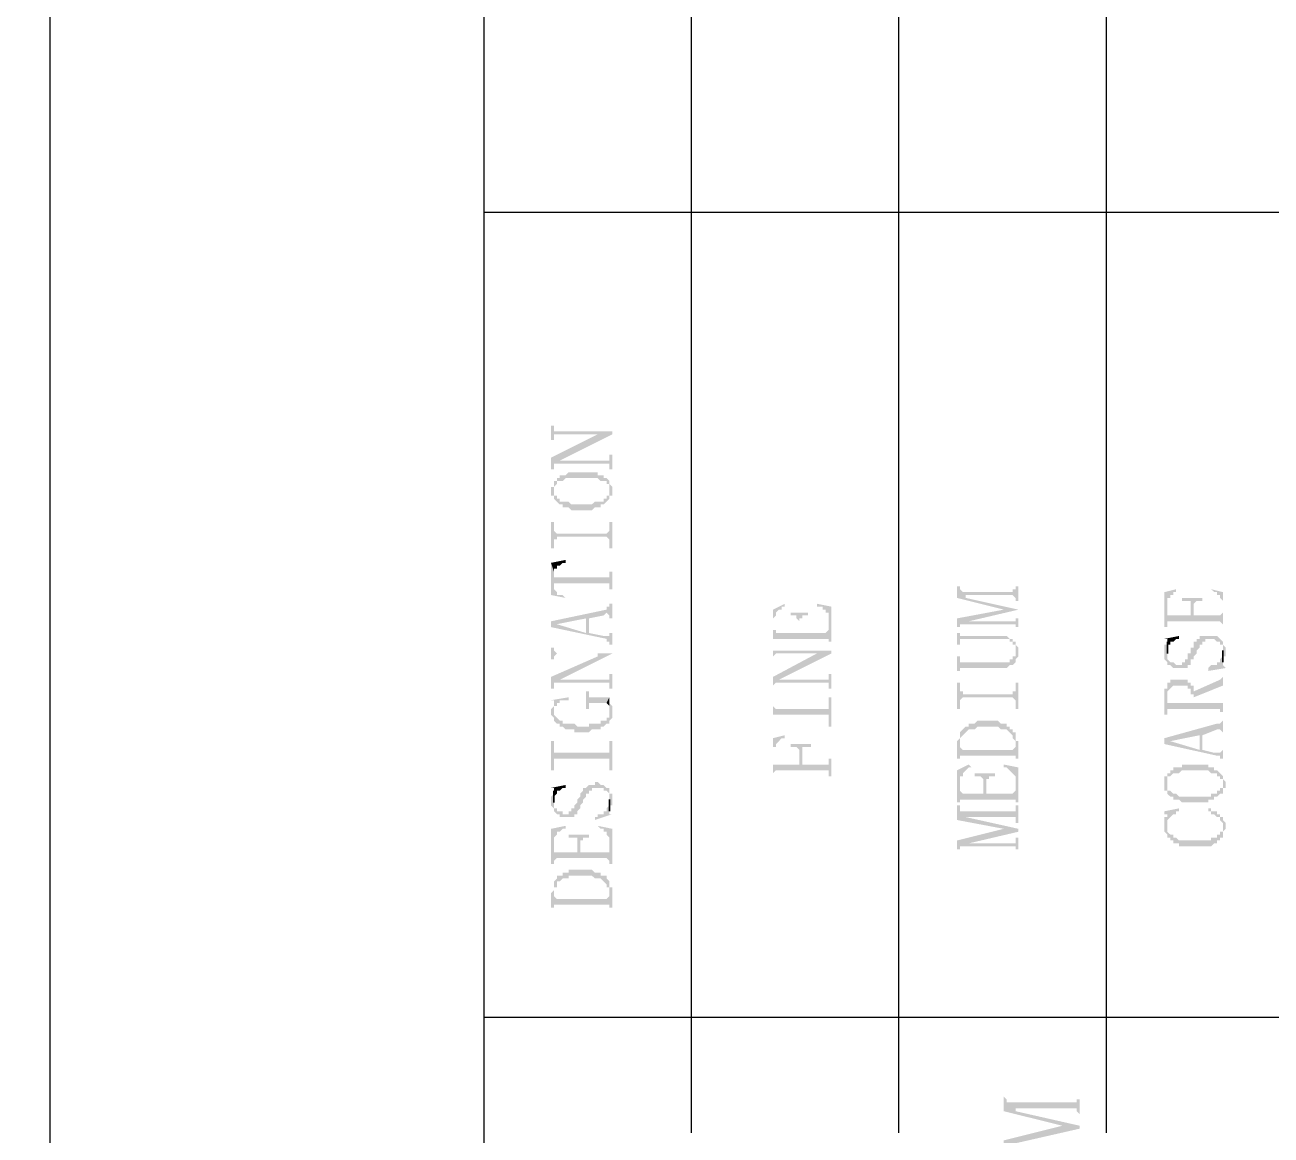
# Model space of a CAD drawing. Header units: millimetres. Extents: x 7018 to 13530, y 4187 to 5692.
# Drawn here: x 11232.68 to 11251.93, y 4977.43 to 4994.57 of the extents above; entities that cross this region are included whole.
import ezdxf

# ---------------------------------------------------------------- set-up
doc = ezdxf.new("R2010")
doc.units = ezdxf.units.MM
doc.layers.add('绘图', color=7, linetype='Continuous')

msp = doc.modelspace()

# ---------------------------------------------------------------- hatches: boundary and pattern name
at = {"transparency": 33554559}
for points in [[(11240.804, 4988.385), (11240.804, 4988.159), (11240.849, 4988.159), (11240.849, 4988.249), (11241.751, 4988.249), (11241.751, 4988.294), (11240.849, 4988.294), (11240.849, 4988.385)], [(11240.804, 4987.888), (11240.804, 4987.708), (11240.849, 4987.708), (11240.849, 4987.798), (11240.894, 4987.798), (11240.939, 4987.843), (11241.751, 4988.249), (11241.526, 4988.249)], [(11240.894, 4987.798), (11241.706, 4987.798), (11241.706, 4987.708), (11241.751, 4987.708), (11241.751, 4987.933), (11241.706, 4987.933), (11241.706, 4987.888), (11241.706, 4987.843), (11240.939, 4987.843)], [(11240.849, 4987.482), (11240.849, 4987.392), (11240.849, 4987.437), (11240.849, 4987.437), (11240.894, 4987.482), (11240.894, 4987.527), (11240.984, 4987.527), (11241.029, 4987.572), (11241.526, 4987.572), (11241.571, 4987.527), (11241.661, 4987.527), (11241.661, 4987.482), (11241.706, 4987.482), (11241.706, 4987.437), (11241.706, 4987.392), (11241.706, 4987.527), (11241.706, 4987.527), (11241.661, 4987.572), (11241.616, 4987.572), (11241.616, 4987.617), (11241.526, 4987.617), (11241.526, 4987.663), (11241.074, 4987.663), (11241.029, 4987.617), (11240.939, 4987.617), (11240.939, 4987.572), (11240.894, 4987.572), (11240.894, 4987.527), (11240.849, 4987.527)], [(11240.804, 4987.392), (11240.804, 4987.347), (11240.804, 4987.302), (11240.849, 4987.302), (11240.849, 4987.256), (11240.849, 4987.256), (11240.894, 4987.211), (11240.894, 4987.211), (11240.939, 4987.166), (11240.984, 4987.166), (11240.984, 4987.121), (11241.074, 4987.121), (11241.119, 4987.076), (11241.435, 4987.076), (11241.481, 4987.121), (11241.571, 4987.121), (11241.571, 4987.166), (11241.616, 4987.166), (11241.661, 4987.211), (11241.661, 4987.211), (11241.706, 4987.256), (11241.706, 4987.302), (11241.751, 4987.302), (11241.751, 4987.347), (11241.751, 4987.392), (11241.751, 4987.437), (11241.751, 4987.437), (11241.706, 4987.482), (11241.706, 4987.392), (11241.706, 4987.347), (11241.706, 4987.302), (11241.661, 4987.302), (11241.661, 4987.256), (11241.616, 4987.256), (11241.616, 4987.211), (11241.481, 4987.211), (11241.435, 4987.166), (11241.119, 4987.166), (11241.074, 4987.211), (11240.939, 4987.211), (11240.939, 4987.256), (11240.894, 4987.256), (11240.894, 4987.302), (11240.849, 4987.302), (11240.849, 4987.347), (11240.849, 4987.482), (11240.849, 4987.437), (11240.804, 4987.437)], [(11240.804, 4986.895), (11240.804, 4986.489), (11240.849, 4986.489), (11240.849, 4986.625), (11240.894, 4986.625), (11240.894, 4986.67), (11241.661, 4986.67), (11241.706, 4986.625), (11241.706, 4986.489), (11241.751, 4986.489), (11241.751, 4986.895), (11241.706, 4986.895), (11241.706, 4986.76), (11241.706, 4986.76), (11241.661, 4986.715), (11240.894, 4986.715), (11240.849, 4986.76), (11240.849, 4986.895)], [(11240.804, 4986.264), (11240.849, 4986.128), (11240.849, 4986.173), (11240.894, 4986.173), (11240.894, 4986.218), (11240.939, 4986.218), (11240.984, 4986.264), (11241.029, 4986.264), (11241.029, 4986.309)], [(11240.804, 4986.264), (11240.804, 4985.767), (11241.029, 4985.722), (11241.029, 4985.722), (11240.984, 4985.767), (11240.894, 4985.767), (11240.894, 4985.812), (11240.894, 4985.812), (11240.849, 4985.857), (11240.849, 4986.128)], [(11240.849, 4986.128), (11240.849, 4985.902), (11240.849, 4985.948), (11241.706, 4985.948), (11241.706, 4985.857), (11241.751, 4985.857), (11241.751, 4986.128), (11241.706, 4986.128), (11241.706, 4986.083), (11241.706, 4986.038), (11240.849, 4986.038), (11240.849, 4986.083)], [(11247.077, 4985.902), (11247.077, 4985.722), (11247.799, 4985.541), (11248.025, 4985.541), (11247.212, 4985.722), (11247.212, 4985.767), (11247.167, 4985.812), (11247.167, 4985.812), (11247.122, 4985.857), (11247.122, 4985.902), (11247.122, 4985.902)], [(11247.167, 4985.812), (11247.212, 4985.767), (11247.934, 4985.767), (11247.98, 4985.722), (11247.98, 4985.677), (11248.025, 4985.677), (11248.025, 4985.902), (11247.98, 4985.902), (11247.98, 4985.857), (11247.934, 4985.857), (11247.934, 4985.812)], [(11250.281, 4985.812), (11250.281, 4985.271), (11250.326, 4985.271), (11250.326, 4985.632), (11250.326, 4985.677), (11250.326, 4985.722), (11250.372, 4985.722), (11250.372, 4985.767), (11250.417, 4985.767), (11250.417, 4985.812), (11250.462, 4985.812), (11250.462, 4985.857)], [(11251.003, 4985.857), (11251.003, 4985.857), (11251.049, 4985.812), (11251.094, 4985.812), (11251.094, 4985.767), (11251.139, 4985.767), (11251.139, 4985.722), (11251.139, 4985.722), (11251.184, 4985.677), (11251.184, 4985.632), (11251.184, 4985.271), (11251.184, 4985.812)], [(11240.804, 4985.361), (11240.804, 4985.271), (11240.894, 4985.316), (11241.345, 4985.406), (11241.345, 4985.18), (11241.39, 4985.406), (11241.616, 4985.451), (11241.616, 4985.451), (11241.661, 4985.496), (11241.706, 4985.451), (11241.706, 4985.406), (11241.751, 4985.406), (11241.751, 4985.632), (11241.706, 4985.632), (11241.706, 4985.587), (11241.661, 4985.587), (11241.661, 4985.541)], [(11244.234, 4985.541), (11244.234, 4985.045), (11244.234, 4985.406), (11244.234, 4985.406), (11244.279, 4985.451), (11244.279, 4985.496), (11244.279, 4985.496), (11244.324, 4985.541), (11244.369, 4985.541), (11244.369, 4985.587), (11244.414, 4985.587), (11244.414, 4985.632)], [(11244.911, 4985.587), (11245.001, 4985.587), (11245.001, 4985.541), (11245.046, 4985.541), (11245.046, 4985.496), (11245.091, 4985.496), (11245.091, 4985.451), (11245.091, 4985.045), (11245.136, 4985.045), (11245.136, 4985.587), (11244.911, 4985.632)], [(11250.326, 4985.316), (11250.326, 4985.361), (11251.139, 4985.361), (11251.184, 4985.316), (11251.184, 4985.496), (11251.184, 4985.496), (11251.139, 4985.451), (11250.733, 4985.451), (11250.733, 4985.587), (11250.688, 4985.451), (11250.326, 4985.451), (11250.326, 4985.632)], [(11250.552, 4985.722), (11250.552, 4985.677), (11250.688, 4985.677), (11250.688, 4985.632), (11250.688, 4985.451), (11250.733, 4985.587), (11250.733, 4985.632), (11250.733, 4985.632), (11250.778, 4985.677), (11250.868, 4985.677), (11250.868, 4985.722)], [(11240.804, 4985.271), (11241.661, 4985.09), (11241.661, 4985.045), (11241.706, 4985.045), (11241.706, 4985), (11241.751, 4985), (11241.751, 4985.18), (11241.706, 4985.18), (11241.706, 4985.135), (11241.616, 4985.135), (11241.39, 4985.18), (11241.39, 4985.406), (11241.345, 4985.18), (11240.894, 4985.316), (11240.894, 4985.316)], [(11244.234, 4985.045), (11244.234, 4985.09), (11245.091, 4985.09), (11245.091, 4985.225), (11245.091, 4985.225), (11245.046, 4985.18), (11244.64, 4985.18), (11244.64, 4985.361), (11244.64, 4985.18), (11244.279, 4985.18), (11244.279, 4985.225), (11244.234, 4985.225), (11244.234, 4985.406)], [(11244.504, 4985.496), (11244.504, 4985.451), (11244.595, 4985.451), (11244.595, 4985.406), (11244.595, 4985.406), (11244.64, 4985.361), (11244.64, 4985.18), (11244.64, 4985.361), (11244.64, 4985.406), (11244.685, 4985.406), (11244.685, 4985.451), (11244.775, 4985.451), (11244.775, 4985.496)], [(11247.077, 4985.406), (11247.077, 4985.271), (11247.122, 4985.271), (11247.122, 4985.316), (11247.167, 4985.316), (11247.257, 4985.361), (11248.025, 4985.541), (11247.799, 4985.541)], [(11247.167, 4985.316), (11247.98, 4985.316), (11247.98, 4985.271), (11248.025, 4985.271), (11248.025, 4985.406), (11247.98, 4985.406), (11247.98, 4985.361), (11247.257, 4985.361)], [(11247.077, 4985.18), (11247.077, 4985), (11247.122, 4985), (11247.122, 4985.045), (11247.122, 4985.09), (11247.889, 4985.09), (11247.889, 4985.045), (11247.934, 4985.045), (11247.934, 4985), (11247.98, 4985), (11247.98, 4984.91), (11247.98, 4985.045), (11247.934, 4985.045), (11247.934, 4985.09), (11247.889, 4985.09), (11247.844, 4985.135), (11247.122, 4985.135), (11247.122, 4985.18), (11247.122, 4985.18)], [(11244.234, 4985), (11244.234, 4984.774), (11244.234, 4984.819), (11244.234, 4984.819), (11244.279, 4984.864), (11245.136, 4984.864), (11245.136, 4984.91), (11244.234, 4984.91)], [(11247.077, 4984.819), (11247.077, 4984.594), (11247.122, 4984.594), (11247.122, 4984.639), (11247.844, 4984.639), (11247.889, 4984.684), (11247.934, 4984.684), (11247.98, 4984.729), (11247.98, 4984.774), (11247.98, 4984.774), (11248.025, 4984.819), (11248.025, 4984.91), (11248.025, 4984.955), (11248.025, 4984.955), (11247.98, 4985), (11247.98, 4984.864), (11247.98, 4984.819), (11247.934, 4984.819), (11247.934, 4984.774), (11247.889, 4984.774), (11247.889, 4984.729), (11247.122, 4984.729), (11247.122, 4984.774), (11247.122, 4984.819)], [(11250.281, 4984.864), (11250.281, 4984.774), (11250.281, 4984.774), (11250.326, 4984.729), (11250.326, 4984.684), (11250.372, 4984.684), (11250.417, 4984.639), (11250.642, 4984.639), (11250.642, 4984.684), (11250.688, 4984.684), (11250.688, 4984.729), (11250.688, 4984.774), (11250.733, 4984.774), (11250.733, 4984.819), (11250.733, 4984.819), (11250.778, 4984.864), (11250.778, 4984.91), (11250.778, 4984.91), (11250.823, 4984.955), (11250.823, 4985), (11250.868, 4985), (11250.868, 4985.045), (11250.913, 4985.045), (11250.913, 4985.09), (11251.049, 4985.09), (11251.094, 4985.045), (11251.139, 4985.045), (11251.139, 4985), (11251.184, 4985), (11251.184, 4984.91), (11251.184, 4984.774), (11251.184, 4984.819), (11251.229, 4984.819), (11251.229, 4984.91), (11251.229, 4984.955), (11251.184, 4985), (11251.184, 4985.045), (11251.184, 4985.045), (11251.139, 4985.09), (11251.139, 4985.09), (11251.094, 4985.135), (11250.823, 4985.135), (11250.823, 4985.09), (11250.778, 4985.09), (11250.778, 4985.045), (11250.733, 4985.045), (11250.733, 4984.955), (11250.688, 4984.955), (11250.688, 4984.864), (11250.642, 4984.864), (11250.642, 4984.774), (11250.597, 4984.774), (11250.597, 4984.729), (11250.552, 4984.729), (11250.552, 4984.684), (11250.462, 4984.684), (11250.417, 4984.729), (11250.372, 4984.729), (11250.326, 4984.774), (11250.326, 4984.819), (11250.326, 4985), (11250.281, 4985), (11250.281, 4984.955), (11250.281, 4984.91)], [(11250.281, 4985.09), (11250.326, 4985.09), (11250.326, 4984.91), (11250.326, 4985), (11250.372, 4985), (11250.372, 4985.045), (11250.417, 4985.045), (11250.462, 4985.09), (11250.507, 4985.09), (11250.507, 4985.135)], [(11240.804, 4984.955), (11240.804, 4984.774), (11240.849, 4984.774), (11240.849, 4984.819), (11240.849, 4984.819), (11240.894, 4984.864), (11241.526, 4984.864), (11241.526, 4984.819), (11241.751, 4984.864), (11240.894, 4984.864), (11240.849, 4984.91), (11240.849, 4984.955)], [(11240.804, 4984.503), (11240.804, 4984.323), (11240.849, 4984.323), (11240.849, 4984.368), (11240.849, 4984.413), (11240.894, 4984.413), (11240.939, 4984.458), (11241.751, 4984.864), (11241.526, 4984.819)], [(11244.234, 4984.503), (11244.234, 4984.323), (11244.234, 4984.368), (11244.234, 4984.368), (11244.279, 4984.413), (11244.279, 4984.413), (11244.324, 4984.458), (11245.136, 4984.864), (11244.911, 4984.864)], [(11250.958, 4984.639), (11250.958, 4984.594), (11251.229, 4984.639), (11251.184, 4984.684), (11251.184, 4984.864), (11251.184, 4984.819), (11251.139, 4984.774), (11251.139, 4984.729), (11251.094, 4984.729), (11251.094, 4984.684), (11251.003, 4984.684)], [(11240.894, 4984.413), (11241.706, 4984.413), (11241.706, 4984.368), (11241.706, 4984.323), (11241.751, 4984.323), (11241.751, 4984.549), (11241.706, 4984.549), (11241.706, 4984.458), (11240.939, 4984.458)], [(11244.279, 4984.413), (11245.091, 4984.413), (11245.091, 4984.323), (11245.136, 4984.323), (11245.136, 4984.549), (11245.091, 4984.549), (11245.091, 4984.503), (11245.091, 4984.458), (11244.324, 4984.458)], [(11247.077, 4984.413), (11247.077, 4984.007), (11247.122, 4984.007), (11247.122, 4984.142), (11247.122, 4984.142), (11247.167, 4984.187), (11247.934, 4984.187), (11247.98, 4984.142), (11247.98, 4984.007), (11248.025, 4984.007), (11248.025, 4984.413), (11247.98, 4984.413), (11247.98, 4984.278), (11247.934, 4984.278), (11247.934, 4984.233), (11247.167, 4984.233), (11247.167, 4984.278), (11247.122, 4984.278), (11247.122, 4984.413)], [(11250.281, 4984.233), (11250.281, 4983.917), (11250.326, 4983.917), (11250.326, 4984.233), (11250.326, 4984.278), (11250.326, 4984.278), (11250.372, 4984.323), (11250.372, 4984.323), (11250.417, 4984.368), (11250.642, 4984.368), (11250.642, 4984.323), (11250.688, 4984.323), (11250.688, 4984.278), (11250.688, 4984.233), (11250.733, 4984.233), (11250.733, 4984.097), (11250.733, 4984.368), (11250.688, 4984.368), (11250.688, 4984.413), (11250.642, 4984.413), (11250.642, 4984.458), (11250.372, 4984.458), (11250.372, 4984.413), (11250.326, 4984.413), (11250.326, 4984.368), (11250.326, 4984.323), (11250.281, 4984.323)], [(11250.733, 4984.278), (11250.733, 4984.187), (11251.184, 4984.368), (11251.184, 4984.549), (11251.184, 4984.503), (11251.184, 4984.503), (11251.139, 4984.458), (11251.139, 4984.458)], [(11241.345, 4984.278), (11241.345, 4984.007), (11241.39, 4984.007), (11241.39, 4984.052), (11241.39, 4984.097), (11241.661, 4984.097), (11241.706, 4984.187), (11241.39, 4984.187), (11241.39, 4984.233), (11241.39, 4984.278)], [(11250.326, 4983.962), (11250.326, 4984.007), (11251.139, 4984.007), (11251.139, 4983.962), (11251.184, 4983.962), (11251.184, 4983.917), (11251.184, 4984.142), (11251.184, 4984.097), (11250.733, 4984.097), (11250.733, 4984.278), (11250.733, 4984.368), (11250.733, 4984.097), (11250.326, 4984.097), (11250.326, 4984.187)], [(11240.804, 4984.142), (11240.849, 4984.142), (11240.849, 4983.962), (11240.849, 4984.007), (11240.849, 4984.052), (11240.894, 4984.052), (11240.894, 4984.097), (11240.939, 4984.097), (11240.939, 4984.142), (11241.074, 4984.142), (11241.074, 4984.187)], [(11240.804, 4983.962), (11240.804, 4983.917), (11240.804, 4983.917), (11240.849, 4983.872), (11240.849, 4983.826), (11240.849, 4983.826), (11240.894, 4983.781), (11240.939, 4983.781), (11240.939, 4983.736), (11240.984, 4983.736), (11241.029, 4983.691), (11241.165, 4983.691), (11241.165, 4983.646), (11241.39, 4983.646), (11241.435, 4983.691), (11241.571, 4983.691), (11241.571, 4983.736), (11241.616, 4983.736), (11241.661, 4983.781), (11241.706, 4983.781), (11241.706, 4983.826), (11241.706, 4983.826), (11241.751, 4983.872), (11241.751, 4983.917), (11241.751, 4984.007), (11241.751, 4984.052), (11241.751, 4984.052), (11241.706, 4984.097), (11241.706, 4983.962), (11241.706, 4983.917), (11241.706, 4983.872), (11241.661, 4983.872), (11241.661, 4983.826), (11241.571, 4983.826), (11241.571, 4983.781), (11241.39, 4983.781), (11241.39, 4983.736), (11241.21, 4983.736), (11241.165, 4983.781), (11240.984, 4983.781), (11240.984, 4983.826), (11240.939, 4983.826), (11240.894, 4983.872), (11240.894, 4983.872), (11240.849, 4983.917), (11240.849, 4983.962), (11240.849, 4984.097), (11240.849, 4984.052), (11240.804, 4984.007), (11240.804, 4984.007)], [(11241.661, 4984.097), (11241.706, 4984.052), (11241.706, 4984.007), (11241.706, 4983.962), (11241.706, 4984.097), (11241.706, 4984.187)], [(11244.234, 4984.187), (11244.234, 4983.736), (11244.234, 4983.917), (11245.091, 4983.917), (11245.091, 4983.736), (11245.136, 4983.736), (11245.136, 4984.187), (11245.091, 4984.187), (11245.091, 4984.052), (11245.091, 4984.007), (11244.279, 4984.007), (11244.234, 4984.052)], [(11247.077, 4983.465), (11247.077, 4983.24), (11247.122, 4983.24), (11247.122, 4983.465), (11247.122, 4983.51), (11247.122, 4983.556), (11247.167, 4983.601), (11247.167, 4983.601), (11247.212, 4983.646), (11247.212, 4983.646), (11247.257, 4983.691), (11247.348, 4983.691), (11247.393, 4983.736), (11247.709, 4983.736), (11247.754, 4983.691), (11247.844, 4983.691), (11247.889, 4983.646), (11247.889, 4983.646), (11247.934, 4983.601), (11247.934, 4983.556), (11247.934, 4983.556), (11247.98, 4983.51), (11247.98, 4983.465), (11247.98, 4983.24), (11248.025, 4983.24), (11248.025, 4983.465), (11248.025, 4983.51), (11247.98, 4983.51), (11247.98, 4983.601), (11247.98, 4983.646), (11247.934, 4983.646), (11247.934, 4983.691), (11247.889, 4983.691), (11247.889, 4983.736), (11247.844, 4983.736), (11247.844, 4983.781), (11247.754, 4983.781), (11247.709, 4983.826), (11247.393, 4983.826), (11247.348, 4983.781), (11247.257, 4983.781), (11247.257, 4983.736), (11247.212, 4983.736), (11247.167, 4983.691), (11247.167, 4983.691), (11247.122, 4983.646), (11247.122, 4983.556), (11247.122, 4983.556), (11247.077, 4983.51), (11247.077, 4983.51)], [(11250.281, 4983.556), (11250.281, 4983.465), (11250.372, 4983.51), (11250.823, 4983.601), (11250.823, 4983.375), (11250.868, 4983.601), (11251.094, 4983.691), (11251.139, 4983.691), (11251.184, 4983.646), (11251.184, 4983.601), (11251.184, 4983.826), (11251.184, 4983.826), (11251.139, 4983.781), (11251.094, 4983.781)], [(11240.804, 4983.51), (11240.804, 4983.059), (11240.849, 4983.059), (11240.849, 4983.195), (11240.849, 4983.24), (11241.706, 4983.24), (11241.706, 4983.059), (11241.751, 4983.059), (11241.751, 4983.51), (11241.706, 4983.51), (11241.706, 4983.375), (11241.706, 4983.33), (11240.849, 4983.33), (11240.849, 4983.51)], [(11244.234, 4983.556), (11244.234, 4982.969), (11244.234, 4983.33), (11244.234, 4983.42), (11244.279, 4983.42), (11244.279, 4983.465), (11244.279, 4983.465), (11244.324, 4983.51), (11244.324, 4983.51), (11244.369, 4983.556), (11244.414, 4983.556), (11244.414, 4983.601)], [(11244.504, 4983.465), (11244.504, 4983.42), (11244.595, 4983.42), (11244.64, 4983.375), (11244.64, 4983.149), (11244.685, 4983.33), (11244.685, 4983.375), (11244.685, 4983.42), (11244.82, 4983.42), (11244.82, 4983.465)], [(11247.122, 4983.24), (11247.122, 4983.285), (11247.98, 4983.285), (11247.98, 4983.24), (11247.98, 4983.465), (11247.98, 4983.42), (11247.98, 4983.42), (11247.934, 4983.375), (11247.167, 4983.375), (11247.122, 4983.42), (11247.122, 4983.465)], [(11250.281, 4983.465), (11251.094, 4983.285), (11251.139, 4983.285), (11251.139, 4983.24), (11251.184, 4983.24), (11251.184, 4983.195), (11251.184, 4983.375), (11251.184, 4983.375), (11251.139, 4983.33), (11251.049, 4983.33), (11250.868, 4983.375), (11250.868, 4983.601), (11250.823, 4983.375), (11250.372, 4983.51), (11250.372, 4983.51)], [(11244.234, 4983.014), (11244.234, 4983.014), (11244.279, 4983.059), (11245.091, 4983.059), (11245.091, 4982.969), (11245.136, 4982.969), (11245.136, 4983.24), (11245.091, 4983.24), (11245.091, 4983.195), (11245.091, 4983.149), (11244.685, 4983.149), (11244.685, 4983.33), (11244.64, 4983.149), (11244.234, 4983.149), (11244.234, 4983.33)], [(11247.077, 4983.059), (11247.077, 4982.563), (11247.122, 4982.563), (11247.122, 4982.924), (11247.122, 4982.969), (11247.167, 4982.969), (11247.167, 4983.014), (11247.167, 4983.014), (11247.212, 4983.059), (11247.212, 4983.059), (11247.257, 4983.104), (11247.303, 4983.104), (11247.257, 4983.149)], [(11247.799, 4983.104), (11247.844, 4983.104), (11247.889, 4983.059), (11247.889, 4983.059), (11247.934, 4983.014), (11247.934, 4983.014), (11247.98, 4982.969), (11247.98, 4982.563), (11248.025, 4982.563), (11248.025, 4983.104), (11247.799, 4983.149)], [(11250.326, 4982.969), (11250.326, 4982.833), (11250.326, 4982.924), (11250.326, 4982.969), (11250.372, 4982.969), (11250.417, 4983.014), (11250.507, 4983.014), (11250.552, 4983.059), (11250.958, 4983.059), (11251.003, 4983.014), (11251.094, 4983.014), (11251.094, 4982.969), (11251.139, 4982.969), (11251.139, 4982.924), (11251.184, 4982.924), (11251.184, 4982.879), (11251.184, 4982.833), (11251.184, 4982.969), (11251.184, 4982.969), (11251.139, 4983.014), (11251.139, 4983.014), (11251.094, 4983.059), (11251.049, 4983.059), (11251.049, 4983.104), (11250.958, 4983.104), (11250.958, 4983.149), (11250.552, 4983.149), (11250.552, 4983.104), (11250.417, 4983.104), (11250.417, 4983.059), (11250.372, 4983.059), (11250.372, 4983.014), (11250.326, 4983.014)], [(11240.804, 4982.563), (11240.804, 4982.518), (11240.804, 4982.518), (11240.849, 4982.472), (11240.849, 4982.427), (11240.849, 4982.427), (11240.894, 4982.382), (11240.939, 4982.382), (11240.939, 4982.337), (11241.165, 4982.337), (11241.165, 4982.382), (11241.21, 4982.382), (11241.21, 4982.427), (11241.21, 4982.427), (11241.255, 4982.472), (11241.255, 4982.518), (11241.3, 4982.563), (11241.3, 4982.608), (11241.345, 4982.653), (11241.345, 4982.698), (11241.39, 4982.698), (11241.39, 4982.743), (11241.435, 4982.743), (11241.435, 4982.788), (11241.616, 4982.788), (11241.616, 4982.743), (11241.661, 4982.743), (11241.706, 4982.698), (11241.706, 4982.653), (11241.706, 4982.472), (11241.706, 4982.518), (11241.751, 4982.518), (11241.751, 4982.563), (11241.751, 4982.608), (11241.751, 4982.653), (11241.751, 4982.698), (11241.706, 4982.698), (11241.706, 4982.743), (11241.706, 4982.788), (11241.661, 4982.788), (11241.616, 4982.833), (11241.571, 4982.833), (11241.526, 4982.879), (11241.481, 4982.879), (11241.481, 4982.833), (11241.39, 4982.833), (11241.345, 4982.788), (11241.3, 4982.788), (11241.3, 4982.743), (11241.3, 4982.743), (11241.255, 4982.698), (11241.255, 4982.653), (11241.21, 4982.608), (11241.21, 4982.563), (11241.165, 4982.518), (11241.165, 4982.472), (11241.119, 4982.472), (11241.119, 4982.427), (11241.074, 4982.427), (11241.074, 4982.382), (11240.984, 4982.382), (11240.984, 4982.427), (11240.894, 4982.427), (11240.894, 4982.472), (11240.849, 4982.472), (11240.849, 4982.563), (11240.849, 4982.698), (11240.849, 4982.698), (11240.804, 4982.653), (11240.804, 4982.608)], [(11247.122, 4982.563), (11247.122, 4982.608), (11247.98, 4982.608), (11247.98, 4982.563), (11247.98, 4982.743), (11247.98, 4982.743), (11247.934, 4982.698), (11247.528, 4982.698), (11247.528, 4982.879), (11247.483, 4982.698), (11247.167, 4982.698), (11247.122, 4982.743), (11247.122, 4982.924)], [(11247.348, 4983.014), (11247.348, 4982.969), (11247.438, 4982.969), (11247.483, 4982.924), (11247.483, 4982.879), (11247.483, 4982.698), (11247.528, 4982.879), (11247.528, 4982.924), (11247.573, 4982.924), (11247.573, 4982.969), (11247.664, 4982.969), (11247.664, 4983.014)], [(11250.281, 4982.833), (11250.281, 4982.788), (11250.281, 4982.743), (11250.326, 4982.743), (11250.326, 4982.698), (11250.326, 4982.698), (11250.372, 4982.653), (11250.417, 4982.653), (11250.417, 4982.608), (11250.507, 4982.608), (11250.552, 4982.563), (11250.958, 4982.563), (11250.958, 4982.608), (11251.049, 4982.608), (11251.049, 4982.653), (11251.094, 4982.653), (11251.139, 4982.698), (11251.184, 4982.698), (11251.184, 4982.743), (11251.184, 4982.788), (11251.229, 4982.788), (11251.229, 4982.833), (11251.229, 4982.879), (11251.229, 4982.879), (11251.184, 4982.924), (11251.184, 4982.969), (11251.184, 4982.833), (11251.184, 4982.788), (11251.139, 4982.788), (11251.139, 4982.743), (11251.094, 4982.743), (11251.094, 4982.698), (11251.003, 4982.698), (11251.003, 4982.653), (11250.507, 4982.653), (11250.462, 4982.698), (11250.417, 4982.698), (11250.372, 4982.743), (11250.326, 4982.743), (11250.326, 4982.788), (11250.326, 4982.833), (11250.326, 4982.969), (11250.281, 4982.969), (11250.281, 4982.924), (11250.281, 4982.879)], [(11240.804, 4982.788), (11240.849, 4982.788), (11240.849, 4982.653), (11240.849, 4982.653), (11240.894, 4982.698), (11240.894, 4982.743), (11240.939, 4982.743), (11240.984, 4982.788), (11241.029, 4982.788), (11241.029, 4982.833)], [(11241.481, 4982.337), (11241.481, 4982.292), (11241.751, 4982.382), (11241.706, 4982.382), (11241.706, 4982.563), (11241.706, 4982.518), (11241.706, 4982.518), (11241.661, 4982.472), (11241.661, 4982.427), (11241.616, 4982.427), (11241.616, 4982.382), (11241.526, 4982.382), (11241.526, 4982.337)], [(11247.077, 4982.518), (11247.077, 4982.292), (11247.799, 4982.156), (11247.799, 4982.156), (11248.025, 4982.111), (11248.025, 4982.156), (11247.212, 4982.337), (11247.212, 4982.337), (11247.167, 4982.427), (11247.122, 4982.427), (11247.122, 4982.518)], [(11247.167, 4982.427), (11247.212, 4982.337), (11247.98, 4982.337), (11247.98, 4982.247), (11248.025, 4982.247), (11248.025, 4982.518), (11247.98, 4982.518), (11247.98, 4982.472), (11247.98, 4982.427), (11247.934, 4982.427)], [(11250.281, 4982.427), (11250.281, 4982.382), (11250.326, 4982.382), (11250.326, 4982.066), (11250.326, 4982.202), (11250.326, 4982.292), (11250.326, 4982.292), (11250.372, 4982.337), (11250.372, 4982.337), (11250.417, 4982.382), (11250.462, 4982.382), (11250.462, 4982.427), (11250.507, 4982.427), (11250.507, 4982.472)], [(11250.281, 4982.202), (11250.281, 4982.156), (11250.281, 4982.111), (11250.281, 4982.111), (11250.326, 4982.066), (11250.326, 4982.337), (11250.281, 4982.337), (11250.281, 4982.247), (11250.281, 4982.247)], [(11250.326, 4982.066), (11250.326, 4982.021), (11250.372, 4982.021), (11250.372, 4981.976), (11250.417, 4981.976), (11250.417, 4981.931), (11250.507, 4981.931), (11250.507, 4981.886), (11251.003, 4981.886), (11251.049, 4981.931), (11251.094, 4981.931), (11251.094, 4981.976), (11251.139, 4981.976), (11251.139, 4982.021), (11251.184, 4982.021), (11251.184, 4982.066), (11251.184, 4982.111), (11251.229, 4982.156), (11251.229, 4982.202), (11251.229, 4982.247), (11251.184, 4982.292), (11251.184, 4982.337), (11251.184, 4982.156), (11251.184, 4982.111), (11251.139, 4982.111), (11251.139, 4982.066), (11251.094, 4982.066), (11251.094, 4982.021), (11251.003, 4982.021), (11251.003, 4981.976), (11250.507, 4981.976), (11250.462, 4982.021), (11250.417, 4982.021), (11250.417, 4982.066), (11250.372, 4982.066), (11250.326, 4982.111), (11250.326, 4982.156), (11250.326, 4982.202)], [(11250.958, 4982.427), (11251.003, 4982.427), (11251.003, 4982.382), (11251.049, 4982.382), (11251.094, 4982.337), (11251.139, 4982.337), (11251.139, 4982.292), (11251.139, 4982.292), (11251.184, 4982.247), (11251.184, 4982.202), (11251.184, 4982.337), (11251.139, 4982.337), (11251.139, 4982.382), (11251.094, 4982.382), (11251.094, 4982.427), (11251.003, 4982.427), (11251.003, 4982.472), (11250.958, 4982.472)], [(11240.804, 4982.156), (11240.804, 4981.615), (11240.849, 4981.615), (11240.849, 4981.976), (11240.849, 4982.021), (11240.849, 4982.021), (11240.894, 4982.066), (11240.894, 4982.111), (11240.939, 4982.111), (11240.984, 4982.156), (11241.029, 4982.156), (11241.029, 4982.202)], [(11241.526, 4982.202), (11241.526, 4982.202), (11241.571, 4982.156), (11241.616, 4982.156), (11241.616, 4982.111), (11241.661, 4982.111), (11241.661, 4982.066), (11241.706, 4982.021), (11241.706, 4981.976), (11241.706, 4981.615), (11241.751, 4981.615), (11241.751, 4982.156)], [(11247.077, 4981.976), (11247.077, 4981.841), (11247.122, 4981.841), (11247.122, 4981.886), (11247.167, 4981.886), (11247.257, 4981.931), (11248.025, 4982.111), (11247.799, 4982.156)], [(11240.849, 4981.66), (11240.849, 4981.66), (11240.894, 4981.705), (11241.661, 4981.705), (11241.706, 4981.66), (11241.706, 4981.841), (11241.706, 4981.795), (11241.255, 4981.795), (11241.255, 4981.931), (11241.21, 4981.795), (11240.849, 4981.795), (11240.849, 4981.976)], [(11241.074, 4982.066), (11241.074, 4982.021), (11241.21, 4982.021), (11241.21, 4981.976), (11241.21, 4981.795), (11241.255, 4981.931), (11241.255, 4981.976), (11241.3, 4981.976), (11241.3, 4982.021), (11241.39, 4982.021), (11241.39, 4982.066)], [(11247.167, 4981.886), (11247.98, 4981.886), (11247.98, 4981.841), (11248.025, 4981.841), (11248.025, 4982.021), (11247.98, 4982.021), (11247.98, 4981.976), (11247.98, 4981.931), (11247.257, 4981.931)], [(11240.804, 4981.164), (11240.804, 4980.938), (11240.849, 4980.938), (11240.849, 4981.164), (11240.849, 4981.254), (11240.894, 4981.254), (11240.894, 4981.299), (11240.894, 4981.344), (11240.939, 4981.344), (11240.984, 4981.389), (11241.074, 4981.389), (11241.074, 4981.434), (11241.435, 4981.434), (11241.481, 4981.389), (11241.571, 4981.389), (11241.616, 4981.344), (11241.616, 4981.344), (11241.661, 4981.299), (11241.661, 4981.254), (11241.706, 4981.254), (11241.706, 4981.209), (11241.706, 4981.164), (11241.706, 4980.938), (11241.751, 4980.938), (11241.751, 4981.164), (11241.751, 4981.254), (11241.706, 4981.254), (11241.706, 4981.299), (11241.706, 4981.344), (11241.706, 4981.344), (11241.661, 4981.389), (11241.661, 4981.434), (11241.571, 4981.434), (11241.571, 4981.48), (11241.481, 4981.48), (11241.435, 4981.525), (11241.074, 4981.525), (11241.074, 4981.48), (11240.984, 4981.48), (11240.984, 4981.434), (11240.894, 4981.434), (11240.894, 4981.389), (11240.894, 4981.389), (11240.849, 4981.344), (11240.849, 4981.299), (11240.849, 4981.209), (11240.849, 4981.209)], [(11240.849, 4980.938), (11240.849, 4980.983), (11241.706, 4980.983), (11241.706, 4980.938), (11241.706, 4981.164), (11241.706, 4981.118), (11241.706, 4981.118), (11241.661, 4981.073), (11240.894, 4981.073), (11240.849, 4981.118), (11240.849, 4981.164)], [(11247.799, 4978.021), (11247.799, 4977.795), (11248.702, 4977.57), (11248.702, 4977.57), (11248.972, 4977.525), (11248.972, 4977.57), (11247.98, 4977.795), (11247.98, 4977.84), (11247.889, 4977.931), (11247.844, 4977.931), (11247.844, 4977.976), (11247.844, 4977.976), (11247.799, 4978.021)], [(11247.889, 4977.931), (11247.98, 4977.84), (11248.927, 4977.84), (11248.927, 4977.795), (11248.927, 4977.795), (11248.972, 4977.75), (11248.972, 4977.705), (11248.972, 4978.021), (11248.972, 4977.976), (11248.927, 4977.976), (11248.927, 4977.931), (11248.882, 4977.931)], [(11247.799, 4977.344), (11247.799, 4977.163), (11247.799, 4977.209), (11247.844, 4977.209), (11247.844, 4977.254), (11247.889, 4977.254), (11247.98, 4977.299), (11248.972, 4977.525), (11248.702, 4977.57)]]:
    msp.add_hatch(color=256, dxfattribs=at).paths.add_polyline_path(points)

# ---------------------------------------------------------------- linework, layer by layer
msp.add_line((11239.765, 5242.873), (11239.765, 4956.132))
for points in [[(11653.059, 4951.873), (11653.059, 5248.873), (11233.059, 5248.873), (11233.059, 4951.873)], [(11250.326, 4985), (11250.326, 4984.864), (11250.326, 4984.91), (11250.326, 4985.045), (11250.326, 4985.045)], [(11251.184, 4984.864), (11251.184, 4984.729), (11251.184, 4984.91)], [(11240.849, 4982.698), (11240.849, 4982.563), (11240.849, 4982.743), (11240.849, 4982.743)], [(11241.706, 4982.563), (11241.706, 4982.427), (11241.706, 4982.608)]]:
    msp.add_lwpolyline(points, close=True)
for points in [[(11242.97, 5070.48), (11242.97, 4977.463)], [(11246.174, 5070.48), (11246.174, 4977.463)], [(11249.379, 5070.48), (11249.379, 4977.463)], [(11239.766, 4991.679), (11252.583, 4991.679)], [(11252.583, 4979.24), (11239.766, 4979.24)]]:
    msp.add_lwpolyline(points)
at = {"layer": '绘图', "lineweight": 13, "ltscale": 0.2}
for centre, radius, start, end in [((11323.851, 4624.639), 437.429, 88.5439, 88.5439), ((11323.871, 4624.747), 434.829, 88.05782, 88.05782), ((11345.593, 4624.747), 434.829, 88.05782, 88.05782), ((11326.674, 4762.447), 296.9, 89.34067, 89.34067), ((11348.395, 4762.503), 296.9, 89.34067, 89.34067)]:
    msp.add_arc(centre, radius, start, end, dxfattribs=at)

doc.saveas('drawing.dxf')
